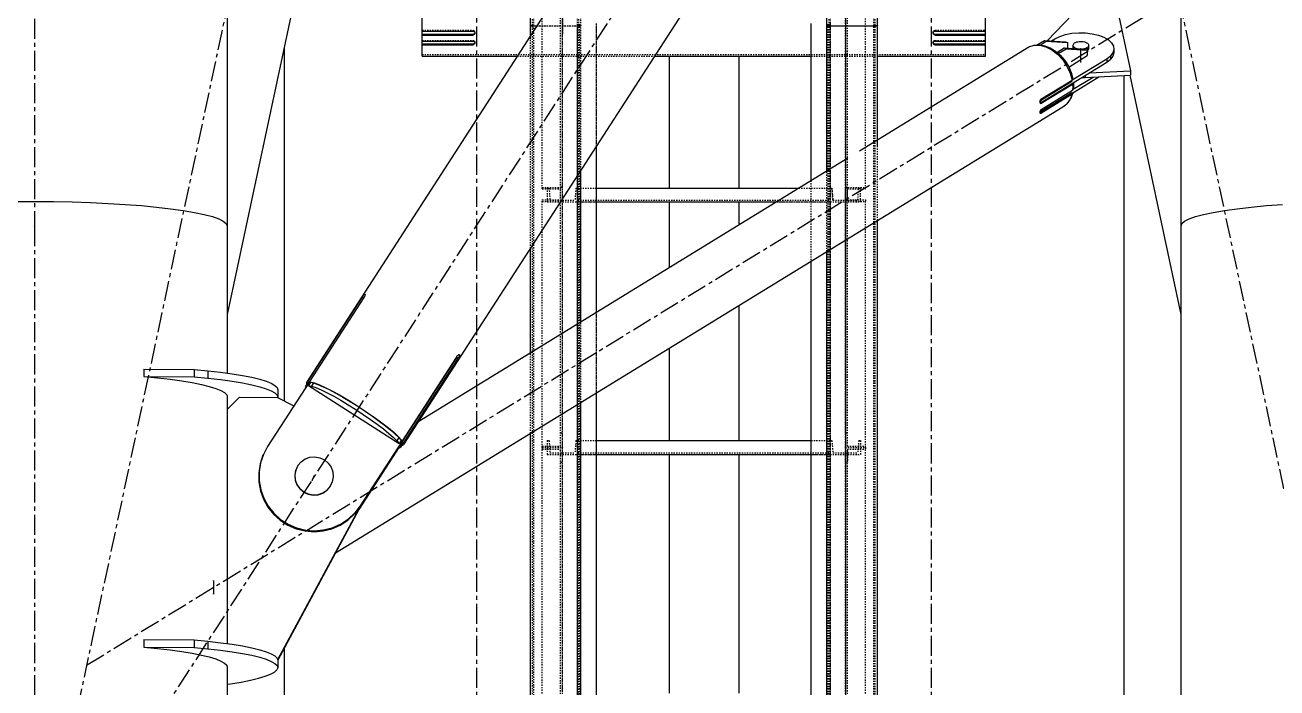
# Model space of a CAD drawing. Header units: millimetres. Extents: x 5143 to 30813, y 232 to 21408.
# Drawn here: x 22896.2 to 23391.9, y 15827.8 to 16090.3 of the extents above; entities that cross this region are included whole.
import ezdxf

# ---------------------------------------------------------------- set-up
doc = ezdxf.new("R2010")
doc.units = ezdxf.units.MM
doc.header["$LTSCALE"] = 0.25
for name, pattern in [('CENTER', [50.8, 31.75, -6.35, 6.35, -6.35]), ('XKITLINE00', [0]), ('XKITLINE02', [4, 2, -2]), ('XKITLINE03', [6, 3, -1, 1, -1])]:
    doc.linetypes.add(name, pattern=pattern)

msp = doc.modelspace()

# ---------------------------------------------------------------- linework, layer by layer
at = {"color": 8, "linetype": 'CENTER'}
for p, q in [((22900, 17654.86), (22900, 16010.75)), ((23075, 16877.2), (23075, 15209.12)), ((23255, 16877.2), (23255, 15209.12)), ((23075, 16560.27), (22900, 15740.27)), ((23430, 16560.27), (22900, 15740.27)), ((23255, 16560.27), (23430, 15740.27)), ((22920.61, 15836.85), (23352.8, 16101.99)), ((23314.19, 16075.68), (23314.19, 16080.93)), ((22900, 16010.75), (22900, 14354.32)), ((23010.6, 15911.71), (23009.93, 15910.06)), ((22970.84, 15870.29), (22970.84, 15865.05))]:
    msp.add_line(p, q, dxfattribs=at)
at = {"color": 3, "linetype": 'XKITLINE02'}
for p, q in [((23097.15, 16090.12), (23097.15, 17150.24)), ((23097.68, 16090.06), (23097.68, 17150.18)), ((23114.92, 16090.06), (23114.92, 17150.18)), ((23115.45, 16090.12), (23115.45, 17150.24)), ((23214.53, 16090.12), (23214.53, 17150.24)), ((23215.06, 16090.06), (23215.06, 17150.18)), ((23232.3, 16090.06), (23232.3, 17150.18)), ((23232.83, 16090.12), (23232.83, 17150.24)), ((23101, 16025.47), (23101, 16143.63)), ((23108.2, 16020.76), (23108.2, 16143.1)), ((23109, 16020.76), (23109, 16143.63)), ((23221.78, 16020.76), (23221.78, 16143.1)), ((23228.98, 16025.47), (23228.98, 16143.63)), ((23220.98, 16020.76), (23220.98, 16141.54)), ((23116.3, 16090.05), (23116.3, 16117.02)), ((23053.45, 16087.94), (23053.45, 16089.52)), ((23053.45, 16088.25), (23073.45, 16088.25)), ((23073.45, 16088.25), (23073.71, 16088.2)), ((23073.45, 16088.25), (23073.45, 16087.94)), ((23073.71, 16088.2), (23073.95, 16088.08)), ((23073.95, 16088.08), (23073.98, 16088.04)), ((23073.98, 16088.04), (23074.14, 16087.9)), ((23074.26, 16087.68), (23074.14, 16087.9)), ((23096.3, 16090.12), (23097.15, 16090.12)), ((23096.3, 16090.12), (23096.3, 16090.05)), ((23096.3, 16090.12), (23097.15, 16090.12)), ((23096.3, 16090.12), (23096.3, 16090.05)), ((23097.15, 16090.12), (23097.68, 16090.06)), ((23097.15, 16090.12), (23097.68, 16090.06)), ((23097.15, 15700.4), (23097.15, 16090.12)), ((23097.68, 16090.06), (23114.92, 16090.06)), ((23097.68, 16090.06), (23114.92, 16090.06)), ((23097.68, 15699.87), (23097.68, 16090.06)), ((23098.87, 16090.05), (23116.3, 16090.05)), ((23098.87, 16090.05), (23116.3, 16090.05)), ((23114.92, 16090.06), (23115.45, 16090.12)), ((23114.92, 16090.06), (23115.45, 16090.12)), ((23114.92, 15682.64), (23114.92, 16090.06)), ((23115, 15406.22), (23115, 16090.89)), ((23115.45, 16090.12), (23116.3, 16090.12)), ((23115.45, 16090.12), (23116.3, 16090.12)), ((23115.45, 15682.1), (23115.45, 16090.12)), ((23115.85, 15406.22), (23115.85, 16090.89)), ((23116.3, 16090.12), (23116.3, 16090.05)), ((23116.3, 15940.91), (23116.3, 16090.12)), ((23122.5, 15406.22), (23122.5, 16090.89)), ((23213.68, 16090.12), (23214.53, 16090.12)), ((23213.68, 16090.12), (23213.68, 16090.05)), ((23213.68, 16090.12), (23214.53, 16090.12)), ((23213.68, 16090.05), (23213.68, 16090.12)), ((23214.13, 15406.22), (23214.13, 16090.89)), ((23214.53, 16090.12), (23215.06, 16090.06)), ((23214.53, 16090.12), (23215.06, 16090.06)), ((23214.53, 15406.22), (23214.53, 16090.12)), ((23214.98, 15406.22), (23214.98, 16090.89)), ((23215.06, 16090.06), (23232.3, 16090.06)), ((23215.06, 16090.06), (23232.3, 16090.06)), ((23215.06, 15406.22), (23215.06, 16090.06)), ((23232.3, 16090.06), (23232.83, 16090.12)), ((23232.3, 16090.06), (23232.83, 16090.12)), ((23232.3, 15406.22), (23232.3, 16090.06)), ((23232.83, 16090.12), (23233.68, 16090.12)), ((23232.83, 16090.12), (23233.68, 16090.12)), ((23232.83, 15406.22), (23232.83, 16090.12)), ((23233.68, 16090.12), (23233.68, 16090.05)), ((23233.68, 16090.05), (23233.68, 16090.12)), ((23255.72, 16087.68), (23255.84, 16087.9)), ((23255.84, 16087.9), (23255.99, 16088.04)), ((23256.03, 16088.08), (23255.99, 16088.04)), ((23256.03, 16088.08), (23256.26, 16088.2)), ((23256.26, 16088.2), (23256.53, 16088.25)), ((23256.53, 16088.25), (23276.53, 16088.25)), ((23256.53, 16088.25), (23256.53, 16087.94)), ((23276.53, 16087.94), (23276.53, 16089.52)), ((23053.45, 16086.65), (23053.45, 16086.71)), ((23053.45, 16084.2), (23073.45, 16084.2)), ((23053.45, 16082.83), (23053.45, 16083.91)), ((23073.45, 16084.2), (23073.71, 16084.16)), ((23073.45, 16084.2), (23073.45, 16083.91)), ((23073.71, 16084.16), (23073.95, 16084.06)), ((23073.71, 16084.16), (23073.71, 16083.87)), ((23073.95, 16084.06), (23074.14, 16083.91)), ((23074.14, 16083.91), (23074.26, 16083.72)), ((23074.26, 16087.68), (23074.3, 16087.44)), ((23074.26, 16083.72), (23074.3, 16083.5)), ((23074.3, 16087.44), (23074.27, 16087.29)), ((23074.3, 16083.5), (23074.27, 16083.36)), ((23074.3, 16087.44), (23074.3, 16087.14)), ((23074.3, 16083.5), (23074.3, 16083.21)), ((23096.3, 16001.91), (23096.3, 16086.07)), ((23255.72, 16087.68), (23255.68, 16087.44)), ((23255.68, 16087.44), (23255.7, 16087.29)), ((23255.68, 16087.44), (23255.68, 16087.14)), ((23255.72, 16083.72), (23255.68, 16083.5)), ((23255.68, 16083.5), (23255.7, 16083.36)), ((23255.68, 16083.5), (23255.68, 16083.21)), ((23255.84, 16083.91), (23255.72, 16083.72)), ((23255.84, 16083.91), (23256.03, 16084.07)), ((23256.03, 16084.07), (23256.26, 16084.16)), ((23256.26, 16084.16), (23256.53, 16084.2)), ((23256.26, 16084.16), (23256.26, 16083.87)), ((23256.53, 16084.2), (23276.53, 16084.2)), ((23256.53, 16084.2), (23256.53, 16083.91)), ((23276.53, 16086.65), (23276.53, 16086.71)), ((23276.53, 16083.91), (23276.53, 16084.15)), ((23053.45, 16078.65), (23276.53, 16078.65)), ((23091.12, 16078.05), (23145.51, 16078.05)), ((23207.48, 16078.05), (23233.68, 16078.05)), ((23256.01, 16082.66), (23256.03, 16082.65)), ((23276.53, 16079.06), (23276.53, 16079.15)), ((23233.68, 16012.92), (23233.68, 16041.92)), ((23207.48, 15406.22), (23207.48, 16028.83)), ((23213.68, 16000.65), (23213.68, 16032.63)), ((23101, 16026), (23109, 16026)), ((23101, 16025.47), (23108.2, 16025.47)), ((23103, 16025.78), (23103.68, 16025.78)), ((23103, 16025.78), (23103, 16020.28)), ((23103, 16025.78), (23103, 16020.28)), ((23103.68, 16025.78), (23104.06, 16020.98)), ((23103.68, 16025.78), (23104.06, 16020.98)), ((23108.2, 15923.61), (23108.2, 16026.28)), ((23108.2, 16026.28), (23109, 16026.28)), ((23109, 15923.03), (23109, 16026.28)), ((23114.32, 16025.78), (23113.94, 16020.98)), ((23114.32, 16025.78), (23113.94, 16020.98)), ((23114.32, 16025.78), (23115, 16025.78)), ((23115, 16025.78), (23115, 16020.28)), ((23115, 16025.78), (23115, 16020.28)), ((23115, 16020.28), (23115, 16025.78)), ((23115, 16025.78), (23122.5, 16025.78)), ((23202.51, 16025.78), (23214.98, 16025.78)), ((23214.98, 16020.28), (23214.98, 16025.78)), ((23214.98, 16025.78), (23215.66, 16025.78)), ((23214.98, 16020.28), (23214.98, 16025.78)), ((23214.98, 16020.28), (23214.98, 16025.78)), ((23215.66, 16025.78), (23216.04, 16020.98)), ((23216.04, 16020.98), (23215.66, 16025.78)), ((23220.98, 16020.48), (23220.98, 16026.28)), ((23220.98, 16026.28), (23221.78, 16026.28)), ((23220.98, 15928.83), (23220.98, 16026.28)), ((23220.98, 16026), (23228.98, 16026)), ((23221.78, 16021.06), (23221.78, 16026.28)), ((23221.78, 15923.61), (23221.78, 16026.28)), ((23221.78, 16025.47), (23228.98, 16025.47)), ((23225.92, 16020.98), (23226.3, 16025.78)), ((23225.92, 16020.98), (23226.3, 16025.78)), ((23226.3, 16025.78), (23226.98, 16025.78)), ((23226.98, 16020.28), (23226.98, 16025.78)), ((23226.98, 16020.28), (23226.98, 16025.78)), ((23101, 15923.03), (23101, 16021.06)), ((23101, 16021.06), (23108.2, 16021.06)), ((23101, 16020.47), (23109, 16020.47)), ((23103, 16020.28), (23115, 16020.28)), ((23104.06, 16020.98), (23113.94, 16020.98)), ((23108.2, 16020.76), (23109, 16020.76)), ((23115, 16020.98), (23214.98, 16020.98)), ((23115, 16020.28), (23122.5, 16020.28)), ((23193.54, 16020.28), (23214.98, 16020.28)), ((23214.98, 16020.28), (23226.98, 16020.28)), ((23216.04, 16020.98), (23225.92, 16020.98)), ((23220.98, 16020.76), (23221.78, 16020.76)), ((23220.98, 16020.48), (23228.98, 16020.48)), ((23220.98, 15923.03), (23220.98, 16020.48)), ((23221.78, 16021.06), (23228.98, 16021.06)), ((23228.98, 16021.06), (23228.98, 16020.48)), ((23228.98, 15923.03), (23228.98, 16021.06)), ((23122.5, 15406.22), (23122.5, 15976.69)), ((23116.3, 15940.91), (23116.3, 15972.89)), ((23096.3, 15928.64), (23096.3, 15960.62)), ((23103, 15925.78), (23103.68, 15925.78)), ((23103, 15925.78), (23103, 15920.28)), ((23103, 15925.78), (23103, 15920.28)), ((23103.68, 15925.78), (23104.06, 15920.98)), ((23103.68, 15925.78), (23104.06, 15920.98)), ((23108.2, 15928.83), (23109, 15928.83)), ((23114.32, 15925.78), (23113.94, 15920.98)), ((23114.32, 15925.78), (23113.94, 15920.98)), ((23114.32, 15925.78), (23115, 15925.78)), ((23115, 15925.78), (23115, 15920.28)), ((23115, 15925.78), (23115, 15920.28)), ((23115, 15920.28), (23115, 15925.78)), ((23115, 15925.78), (23122.5, 15925.78)), ((23207.48, 15925.78), (23214.98, 15925.78)), ((23214.98, 15925.78), (23214.98, 15920.28)), ((23214.98, 15925.78), (23215.66, 15925.78)), ((23214.98, 15925.78), (23214.98, 15920.28)), ((23214.98, 15920.28), (23214.98, 15925.78)), ((23215.66, 15925.78), (23216.04, 15920.98)), ((23215.66, 15925.78), (23216.04, 15920.98)), ((23220.98, 15928.83), (23220.98, 15923.03)), ((23220.98, 15928.83), (23221.78, 15928.83)), ((23226.3, 15925.78), (23225.92, 15920.98)), ((23226.3, 15925.78), (23225.92, 15920.98)), ((23226.3, 15925.78), (23226.98, 15925.78)), ((23226.98, 15925.78), (23226.98, 15920.28)), ((23226.98, 15925.78), (23226.98, 15920.28)), ((23101, 15923.61), (23108.2, 15923.61)), ((23101, 15825.71), (23101, 15923.03)), ((23101, 15923.03), (23109, 15923.03)), ((23101, 15923.03), (23109, 15923.03)), ((23101, 15922.44), (23108.2, 15922.44)), ((23103, 15920.28), (23115, 15920.28)), ((23104.06, 15920.98), (23113.94, 15920.98)), ((23108.2, 15820.46), (23108.2, 15922.44)), ((23109, 15820.46), (23109, 15923.03)), ((23115, 15920.98), (23214.98, 15920.98)), ((23115, 15920.28), (23122.5, 15920.28)), ((23207.48, 15920.28), (23214.98, 15920.28)), ((23214.98, 15920.28), (23226.98, 15920.28)), ((23216.04, 15920.98), (23225.92, 15920.98)), ((23220.98, 15917.2), (23220.98, 15923.03)), ((23220.98, 15923.03), (23228.98, 15923.03)), ((23220.98, 15923.03), (23228.98, 15923.03)), ((23220.98, 15820.46), (23220.98, 15920.98)), ((23221.78, 15923.61), (23228.98, 15923.61)), ((23221.78, 15922.44), (23221.78, 15917.2)), ((23221.78, 15922.44), (23228.98, 15922.44)), ((23221.78, 15820.46), (23221.78, 15922.44)), ((23228.98, 15923.03), (23228.98, 15922.44)), ((23228.98, 15825.71), (23228.98, 15923.03)), ((23108.2, 15917.2), (23109, 15917.2)), ((23220.98, 15917.2), (23221.78, 15917.2))]:
    msp.add_line(p, q, dxfattribs=at)
at = {"color": 1, "linetype": 'XKITLINE03'}
for p, q in [((23109, 17151.1), (23109, 16086.72)), ((23220.98, 17151.1), (23220.98, 16086.72)), ((23109, 16026), (23109, 16143.63)), ((23220.98, 16143.63), (23220.98, 16026)), ((23220.98, 16103.17), (23220.98, 15406.22)), ((23122.5, 15406.22), (23122.5, 16090.89)), ((23214.98, 16090.89), (23214.98, 15406.22)), ((23109, 15923.03), (23109, 16020.47)), ((23115, 16020.28), (23115, 16020.28)), ((23115, 16020.28), (23214.98, 16020.28)), ((23214.98, 16020.28), (23214.98, 16020.28)), ((23220.98, 16020.48), (23220.98, 15923.03)), ((23109, 15826.29), (23109, 15923.03)), ((23115, 15920.28), (23115, 15920.28)), ((23115, 15920.28), (23214.98, 15920.28)), ((23214.98, 15920.28), (23214.98, 15920.28)), ((23220.98, 15923.03), (23220.98, 15826.29))]:
    msp.add_line(p, q, dxfattribs=at)
at = {"color": 7, "linetype": 'XKITLINE00'}
for p, q in [((23096.3, 16090.05), (23096.3, 16537.43)), ((23233.68, 16090.05), (23233.68, 16214.46)), ((23213.68, 16090.05), (23213.68, 16183.52)), ((23276.53, 16086.65), (23276.53, 16105.31)), ((23053.45, 16087.94), (23053.45, 16096.88)), ((23053.45, 16087.94), (23073.45, 16087.94)), ((23053.45, 16086.65), (23053.45, 16087.94)), ((23073.45, 16087.94), (23073.71, 16087.88)), ((23073.71, 16087.88), (23073.95, 16087.78)), ((23073.95, 16087.78), (23074.14, 16087.61)), ((23096.3, 16090.05), (23098.87, 16090.05)), ((23096.3, 16090.05), (23098.87, 16090.05)), ((23096.3, 16086.07), (23096.3, 16090.05)), ((23207.48, 16028.83), (23207.48, 16090.89)), ((23213.68, 16090.05), (23233.68, 16090.05)), ((23213.68, 16090.05), (23233.68, 16090.05)), ((23213.68, 16032.63), (23213.68, 16090.05)), ((23233.68, 16041.92), (23233.68, 16090.05)), ((23255.84, 16087.61), (23256.03, 16087.78)), ((23256.03, 16087.78), (23256.26, 16087.88)), ((23256.26, 16087.88), (23256.53, 16087.94)), ((23256.53, 16087.94), (23276.53, 16087.94)), ((23053.45, 16086.65), (23073.45, 16086.65)), ((23053.45, 16082.83), (23053.45, 16086.65)), ((23053.45, 16086.35), (23073.45, 16086.35)), ((23053.45, 16083.91), (23073.45, 16083.91)), ((23053.45, 16082.83), (23073.45, 16082.83)), ((23053.45, 16078.05), (23053.45, 16082.83)), ((23073.45, 16086.65), (23073.71, 16086.68)), ((23073.45, 16086.65), (23073.45, 16086.35)), ((23073.45, 16086.35), (23073.71, 16086.39)), ((23073.45, 16083.91), (23073.71, 16083.87)), ((23073.45, 16082.83), (23073.71, 16082.86)), ((23073.45, 16082.83), (23073.45, 16082.52)), ((23073.71, 16086.68), (23073.95, 16086.8)), ((23073.71, 16086.68), (23073.71, 16086.39)), ((23073.71, 16086.39), (23073.95, 16086.51)), ((23073.71, 16083.87), (23073.95, 16083.77)), ((23073.71, 16082.86), (23073.95, 16082.94)), ((23073.95, 16086.8), (23074.14, 16086.97)), ((23073.95, 16086.51), (23074.14, 16086.68)), ((23073.95, 16083.77), (23074.14, 16083.62)), ((23073.95, 16082.94), (23073.98, 16082.97)), ((23073.98, 16082.97), (23074.14, 16083.09)), ((23074.14, 16087.61), (23074.26, 16087.39)), ((23074.26, 16087.19), (23074.14, 16086.97)), ((23074.26, 16086.9), (23074.14, 16086.68)), ((23074.14, 16083.62), (23074.26, 16083.43)), ((23074.26, 16083.29), (23074.14, 16083.09)), ((23074.26, 16082.99), (23074.14, 16082.8)), ((23074.26, 16087.39), (23074.3, 16087.14)), ((23074.27, 16087.29), (23074.26, 16087.19)), ((23074.3, 16087.14), (23074.26, 16086.9)), ((23074.26, 16083.43), (23074.3, 16083.21)), ((23074.27, 16083.36), (23074.26, 16083.29)), ((23074.3, 16083.21), (23074.26, 16082.99)), ((23255.72, 16087.39), (23255.68, 16087.14)), ((23255.68, 16087.14), (23255.72, 16086.9)), ((23255.72, 16083.43), (23255.68, 16083.21)), ((23255.68, 16083.21), (23255.72, 16082.99)), ((23255.7, 16087.29), (23255.72, 16087.19)), ((23255.7, 16083.36), (23255.72, 16083.29)), ((23255.84, 16087.61), (23255.72, 16087.39)), ((23255.72, 16087.19), (23255.84, 16086.97)), ((23255.72, 16086.9), (23255.84, 16086.68)), ((23255.84, 16083.62), (23255.72, 16083.43)), ((23255.72, 16083.29), (23255.84, 16083.09)), ((23255.72, 16082.99), (23255.84, 16082.8)), ((23255.84, 16086.97), (23256.03, 16086.8)), ((23255.84, 16086.68), (23256.03, 16086.51)), ((23255.84, 16083.62), (23256.03, 16083.77)), ((23255.84, 16083.09), (23255.99, 16082.97)), ((23255.99, 16082.97), (23256.03, 16082.94)), ((23256.03, 16086.8), (23256.26, 16086.68)), ((23256.03, 16086.51), (23256.26, 16086.39)), ((23256.03, 16083.77), (23256.26, 16083.87)), ((23256.03, 16082.94), (23256.26, 16082.86)), ((23256.26, 16086.68), (23256.53, 16086.65)), ((23256.26, 16086.68), (23256.26, 16086.39)), ((23256.26, 16086.39), (23256.53, 16086.35)), ((23256.26, 16083.87), (23256.53, 16083.91)), ((23256.26, 16082.86), (23256.53, 16082.83)), ((23256.53, 16086.65), (23276.53, 16086.65)), ((23256.53, 16086.65), (23256.53, 16086.35)), ((23256.53, 16086.35), (23276.53, 16086.35)), ((23256.53, 16083.91), (23276.53, 16083.91)), ((23256.53, 16082.83), (23276.53, 16082.83)), ((23256.53, 16082.83), (23256.53, 16082.52)), ((23276.53, 16083.91), (23276.53, 16086.65)), ((23276.53, 16082.83), (23276.53, 16083.91)), ((23276.53, 16079.06), (23276.53, 16082.83)), ((23053.45, 16082.52), (23073.45, 16082.52)), ((23053.45, 16078.05), (23091.12, 16078.05)), ((23073.45, 16082.52), (23073.71, 16082.56)), ((23073.71, 16082.56), (23073.95, 16082.65)), ((23073.95, 16082.65), (23074.14, 16082.8)), ((23145.51, 16078.05), (23207.48, 16078.05)), ((23233.68, 16078.05), (23276.53, 16078.05)), ((23255.84, 16082.8), (23256.01, 16082.66)), ((23256.03, 16082.65), (23256.26, 16082.56)), ((23256.26, 16082.56), (23256.53, 16082.52)), ((23256.53, 16082.52), (23276.53, 16082.52)), ((23276.53, 16078.05), (23276.53, 16079.06)), ((23122.5, 15976.69), (23122.5, 16042.45)), ((23116.3, 15972.89), (23116.3, 16032.86)), ((23122.5, 16025.78), (23202.51, 16025.78)), ((23122.5, 16020.28), (23193.54, 16020.28)), ((23233.68, 15763.1), (23233.68, 16012.92)), ((23096.3, 15960.62), (23096.3, 16001.91)), ((23213.68, 15763.1), (23213.68, 16000.65)), ((23207.48, 15763.1), (23207.48, 15996.85)), ((23122.5, 15763.1), (23122.5, 15944.72)), ((23116.3, 15763.1), (23116.3, 15940.91)), ((23096.3, 15763.1), (23096.3, 15928.64)), ((23122.5, 15925.78), (23207.48, 15925.78)), ((23122.5, 15920.28), (23207.48, 15920.28))]:
    msp.add_line(p, q, dxfattribs=at)
at = {"color": 8, "linetype": 'XKITLINE00'}
for p, q in [((22976.2, 16524.48), (22976.2, 16010.75)), ((23283.76, 16376.1), (23007.61, 15948.85)), ((23353.8, 16356.06), (23353.8, 16010.75)), ((23322.21, 16351.44), (23046.06, 15924.18)), ((23010.86, 16138.22), (22976.2, 15975.77)), ((23321.69, 16105.76), (23301, 16084.17)), ((23326.66, 16106.01), (23333.88, 16072.21)), ((23296.68, 16082.36), (23299.77, 16084.25)), ((23298.05, 16082.41), (23300.55, 16083.95)), ((23299.77, 16084.25), (23308.14, 16083.7)), ((23299.77, 16084.25), (23300.55, 16083.95)), ((23300.55, 16083.95), (23308.93, 16083.4)), ((23302.6, 16084.06), (23303.92, 16084.87)), ((23303.92, 16084.87), (23305.84, 16085.82)), ((23305.84, 16085.82), (23308.12, 16086.56)), ((23308.12, 16086.56), (23310.66, 16087.05)), ((23308.14, 16083.7), (23308.93, 16083.4)), ((23308.93, 16083.4), (23308.93, 16081.22)), ((23310.66, 16087.05), (23313.36, 16087.27)), ((23311.47, 16083.04), (23311.25, 16082.8)), ((23311.47, 16083.04), (23311.76, 16083.26)), ((23311.76, 16083.26), (23312.13, 16083.45)), ((23312.13, 16083.45), (23312.57, 16083.61)), ((23312.57, 16083.61), (23313.05, 16083.72)), ((23313.05, 16083.72), (23313.57, 16083.8)), ((23313.36, 16087.27), (23316.1, 16087.22)), ((23313.57, 16083.8), (23314.1, 16083.83)), ((23314.1, 16083.83), (23314.64, 16083.81)), ((23314.64, 16083.81), (23315.17, 16083.75)), ((23315.17, 16083.75), (23315.67, 16083.65)), ((23315.67, 16083.65), (23316.12, 16083.51)), ((23316.1, 16087.22), (23318.75, 16086.89)), ((23316.12, 16083.51), (23316.51, 16083.32)), ((23316.51, 16083.32), (23316.83, 16083.11)), ((23316.83, 16083.11), (23317.07, 16082.88)), ((23317.07, 16082.88), (23317.23, 16082.63)), ((23318.75, 16086.89), (23321.2, 16086.3)), ((23321.2, 16086.3), (23323.35, 16085.47)), ((23323.35, 16085.47), (23325.1, 16084.45)), ((23325.1, 16084.45), (23326.37, 16083.27)), ((23326.37, 16083.27), (23327.11, 16081.99)), ((22998.8, 16081.67), (22998.8, 15941.53)), ((23151.2, 16078.05), (23151.2, 16025.78)), ((23178.8, 16078.05), (23178.8, 16025.78)), ((23226.63, 16040.57), (23293.68, 16081.71)), ((23293.68, 16081.71), (23295.71, 16082.35)), ((23295.71, 16082.35), (23297.97, 16082.36)), ((23296.98, 16082.36), (23297.83, 16082.44)), ((23297.83, 16082.44), (23299.91, 16082.13)), ((23297.97, 16082.36), (23300.36, 16081.75)), ((23299.91, 16082.13), (23302.04, 16081.31)), ((23300.36, 16081.75), (23302.74, 16080.53)), ((23302.04, 16081.31), (23304.13, 16080.02)), ((23302.74, 16080.53), (23305, 16078.78)), ((23304.13, 16080.02), (23305.28, 16079.02)), ((23304.75, 16079.48), (23307.61, 16081.23)), ((23305, 16078.78), (23307.03, 16076.58)), ((23305.25, 16079.04), (23305.29, 16079.03)), ((23305.29, 16079.03), (23308.39, 16080.93)), ((23305.29, 16079.03), (23305.29, 16079.01)), ((23305.29, 16079.01), (23306.08, 16078.33)), ((23306.08, 16078.33), (23307.82, 16076.29)), ((23307.61, 16081.23), (23315.98, 16080.69)), ((23307.61, 16081.23), (23308.39, 16080.93)), ((23308.39, 16080.93), (23316.77, 16080.39)), ((23308.83, 16081.15), (23308.93, 16081.22)), ((23309.4, 16073.69), (23316.77, 16078.2)), ((23311.13, 16082.54), (23311.09, 16082.28)), ((23311.09, 16082.28), (23311.16, 16082.02)), ((23311.09, 16082.28), (23311.09, 16081.58)), ((23311.09, 16081.58), (23311.09, 16081.01)), ((23311.09, 16081.58), (23311.16, 16081.32)), ((23311.09, 16081.58), (23311.16, 16081.32)), ((23311.25, 16082.8), (23311.13, 16082.54)), ((23311.16, 16082.02), (23311.31, 16081.77)), ((23311.16, 16081.32), (23311.31, 16081.07)), ((23311.16, 16081.32), (23311.31, 16081.07)), ((23311.31, 16081.77), (23311.55, 16081.54)), ((23311.31, 16081.07), (23311.4, 16080.99)), ((23311.31, 16081.07), (23311.4, 16080.99)), ((23311.55, 16081.54), (23311.88, 16081.32)), ((23311.88, 16081.32), (23312.27, 16081.14)), ((23312.27, 16081.14), (23312.72, 16081)), ((23312.27, 16081.14), (23312.27, 16080.93)), ((23312.72, 16081), (23313.22, 16080.9)), ((23313.22, 16080.9), (23313.74, 16080.84)), ((23313.74, 16080.84), (23314.28, 16080.82)), ((23314.28, 16080.82), (23314.82, 16080.85)), ((23314.82, 16080.85), (23315.34, 16080.93)), ((23315.34, 16080.93), (23315.82, 16081.04)), ((23315.82, 16081.04), (23316.25, 16081.2)), ((23315.98, 16080.69), (23316.77, 16080.39)), ((23316.25, 16081.2), (23316.62, 16081.39)), ((23316.35, 16080.55), (23316.62, 16080.69)), ((23316.35, 16080.55), (23316.62, 16080.69)), ((23316.62, 16081.39), (23316.92, 16081.61)), ((23316.62, 16081.39), (23316.62, 16080.69)), ((23316.62, 16080.69), (23316.92, 16080.91)), ((23316.62, 16080.69), (23316.92, 16080.91)), ((23316.62, 16080.69), (23316.62, 16080.44)), ((23316.77, 16080.39), (23316.77, 16078.2)), ((23316.77, 16080.1), (23316.92, 16080.21)), ((23317.14, 16081.85), (23316.92, 16081.61)), ((23317.14, 16081.15), (23316.92, 16080.91)), ((23317.14, 16081.15), (23316.92, 16080.91)), ((23317.14, 16080.45), (23316.92, 16080.21)), ((23317.26, 16082.11), (23317.14, 16081.85)), ((23317.26, 16081.41), (23317.14, 16081.15)), ((23317.26, 16081.41), (23317.14, 16081.15)), ((23317.26, 16080.71), (23317.14, 16080.45)), ((23317.23, 16082.63), (23317.29, 16082.37)), ((23317.29, 16082.37), (23317.26, 16082.11)), ((23317.29, 16081.67), (23317.26, 16081.41)), ((23317.29, 16081.67), (23317.26, 16081.41)), ((23317.29, 16080.97), (23317.26, 16080.71)), ((23317.29, 16082.37), (23317.29, 16081.67)), ((23317.29, 16081.67), (23317.29, 16080.97)), ((23324.47, 16076.98), (23325.93, 16078.1)), ((23326.88, 16079.35), (23325.93, 16078.1)), ((23325.93, 16078.1), (23325.93, 16076.79)), ((23326.88, 16078.04), (23325.93, 16076.79)), ((23327.28, 16080.66), (23326.88, 16079.35)), ((23327.28, 16079.35), (23326.88, 16078.04)), ((23327.11, 16081.99), (23327.28, 16080.66)), ((23327.28, 16080.66), (23327.28, 16079.35)), ((23298.22, 16059.57), (23324.47, 16075.67)), ((23307.03, 16076.58), (23308.72, 16074.04)), ((23307.82, 16076.29), (23309.27, 16073.99)), ((23308.72, 16074.04), (23310, 16071.29)), ((23309.27, 16073.99), (23310.37, 16071.54)), ((23310.76, 16068.57), (23324.47, 16076.98)), ((23324.47, 16076.98), (23324.47, 16075.67)), ((23324.47, 16075.67), (23325.93, 16076.79)), ((23298.22, 16060.48), (23310.63, 16068.1)), ((23298.36, 16060.91), (23310.77, 16068.52)), ((23309.99, 16071.3), (23310.37, 16071.54)), ((23310, 16071.29), (23310.77, 16068.52)), ((23310.37, 16071.54), (23311.08, 16069.02)), ((23310.51, 16068.36), (23310.63, 16068.1)), ((23310.63, 16063.25), (23321.37, 16069.83)), ((23310.63, 16068.43), (23310.63, 16068.1)), ((23310.7, 16068.79), (23311.08, 16069.02)), ((23310.96, 16064.76), (23319.04, 16069.72)), ((23314.5, 16069.55), (23315.87, 16069.56)), ((23315.87, 16069.56), (23333.88, 16070.46)), ((23315.87, 16070.4), (23315.87, 16069.56)), ((23317.49, 16071.39), (23333.88, 16072.21)), ((23331.2, 16070.33), (23331.2, 15773.9)), ((23333.59, 16070.45), (23353.8, 15975.77)), ((23333.88, 16072.21), (23333.88, 16070.46)), ((23298.01, 16055.71), (23310.42, 16063.32)), ((23298.22, 16056.03), (23310.63, 16063.64)), ((23298.36, 16055.49), (23310.77, 16063.1)), ((23298.52, 16059.36), (23310.94, 16066.97)), ((23298.52, 16056.91), (23310.94, 16064.53)), ((23310.77, 16063.1), (23310, 16060.93)), ((23310.34, 16063.27), (23310.77, 16063.1)), ((23310.34, 16063.27), (23310.46, 16063.22)), ((23311.04, 16063.5), (23310.37, 16061.64)), ((23310.63, 16063.64), (23310.42, 16063.32)), ((23310.42, 16063.32), (23310.63, 16063.25)), ((23310.46, 16063.22), (23310.54, 16063.28)), ((23310.54, 16067.13), (23310.94, 16066.97)), ((23310.54, 16067.13), (23310.69, 16067.07)), ((23310.63, 16063.64), (23310.63, 16063.25)), ((23310.69, 16067.07), (23311.31, 16067.45)), ((23310.94, 16066.97), (23311.06, 16065.7)), ((23311.06, 16065.7), (23310.94, 16064.53)), ((23311.23, 16063.61), (23310.95, 16063.26)), ((23310.96, 16064.79), (23311.31, 16065)), ((23310.97, 16066.59), (23311.35, 16066.82)), ((23311.03, 16065.4), (23311.35, 16065.6)), ((23311.16, 16067.51), (23311.31, 16067.45)), ((23311.31, 16067.45), (23311.35, 16066.82)), ((23311.35, 16065.6), (23311.31, 16065)), ((23311.35, 16066.82), (23311.37, 16066.2)), ((23311.37, 16066.2), (23311.35, 16065.6)), ((23297.98, 16060.32), (23297.92, 16060.06)), ((23297.92, 16060.06), (23297.92, 16059.81)), ((23297.92, 16059.81), (23297.97, 16059.59)), ((23297.95, 16059.67), (23298.22, 16059.57)), ((23297.97, 16059.59), (23298.07, 16059.42)), ((23298.08, 16060.57), (23297.98, 16060.32)), ((23298.01, 16059.52), (23298.05, 16059.54)), ((23298.05, 16059.54), (23298.14, 16059.59)), ((23298.05, 16059.54), (23298.52, 16059.36)), ((23298.07, 16059.42), (23298.2, 16059.32)), ((23298.22, 16060.75), (23298.08, 16060.57)), ((23298.09, 16059.4), (23298.36, 16059.3)), ((23298.14, 16060.65), (23298.22, 16060.48)), ((23298.2, 16059.32), (23298.36, 16059.3)), ((23298.36, 16060.91), (23298.22, 16060.75)), ((23298.22, 16060.48), (23298.22, 16059.57)), ((23298.36, 16059.3), (23298.52, 16059.36)), ((23307.03, 16057.92), (23308.72, 16059.16)), ((23310, 16060.93), (23308.72, 16059.16)), ((23310.37, 16061.64), (23310.12, 16061.28)), ((23310.22, 16061.54), (23310.37, 16061.64)), ((23019.16, 15881.32), (23307.03, 16057.92)), ((23297.97, 16056.11), (23297.92, 16055.87)), ((23297.92, 16055.87), (23297.92, 16055.67)), ((23297.92, 16055.74), (23298.01, 16055.71)), ((23297.92, 16055.71), (23297.96, 16055.73)), ((23297.92, 16055.67), (23297.98, 16055.52)), ((23297.93, 16055.65), (23298.36, 16055.49)), ((23298.07, 16056.36), (23297.97, 16056.11)), ((23297.98, 16055.52), (23298.07, 16055.44)), ((23298.22, 16056.03), (23298.01, 16055.71)), ((23298.2, 16056.59), (23298.07, 16056.36)), ((23298.08, 16055.43), (23298.22, 16055.44)), ((23298.36, 16056.78), (23298.2, 16056.59)), ((23298.22, 16056.61), (23298.22, 16056.03)), ((23298.22, 16055.44), (23298.36, 16055.49)), ((23298.36, 16056.78), (23298.52, 16056.91)), ((23052.08, 15933.49), (23221.96, 16037.71)), ((22892.53, 16020.41), (22900, 16020.45)), ((22892.53, 16020.4), (22900, 16020.44)), ((22900, 16020.45), (22907.46, 16020.41)), ((22900, 16020.44), (22907.46, 16020.4)), ((22907.46, 16020.41), (22914.86, 16020.27)), ((22907.46, 16020.4), (22914.86, 16020.26)), ((22914.86, 16020.27), (22922.12, 16020.04)), ((22914.86, 16020.26), (22922.12, 16020.02)), ((22922.12, 16020.04), (22929.16, 16019.71)), ((22922.12, 16020.02), (22929.16, 16019.7)), ((22929.16, 16019.71), (22935.92, 16019.31)), ((22929.16, 16019.7), (22935.92, 16019.3)), ((22935.92, 16019.31), (22942.33, 16018.82)), ((22935.92, 16019.3), (22942.33, 16018.81)), ((22942.33, 16018.82), (22948.34, 16018.25)), ((22942.33, 16018.81), (22948.34, 16018.24)), ((23151.2, 16020.28), (23151.2, 15994.3)), ((23178.8, 16020.28), (23178.8, 16011.23)), ((23381.65, 16018.25), (23387.66, 16018.82)), ((23381.65, 16018.24), (23387.66, 16018.81)), ((23387.66, 16018.82), (23394.07, 16019.31)), ((23387.66, 16018.81), (23394.07, 16019.3)), ((22948.34, 16018.25), (22953.88, 16017.61)), ((22948.34, 16018.24), (22953.88, 16017.6)), ((22953.88, 16017.61), (22958.9, 16016.9)), ((22953.88, 16017.6), (22958.9, 16016.9)), ((22958.9, 16016.9), (22963.35, 16016.14)), ((22958.9, 16016.9), (22963.35, 16016.13)), ((22963.35, 16016.14), (22967.2, 16015.32)), ((22963.35, 16016.13), (22967.2, 16015.32)), ((22967.2, 16015.32), (22970.39, 16014.46)), ((22967.2, 16015.32), (22970.39, 16014.46)), ((22970.39, 16014.46), (22972.91, 16013.56)), ((22970.39, 16014.46), (22972.91, 16013.56)), ((22972.91, 16013.56), (22974.73, 16012.64)), ((23355.26, 16012.64), (23357.08, 16013.56)), ((23357.08, 16013.56), (23359.6, 16014.46)), ((23357.08, 16013.56), (23359.6, 16014.46)), ((23359.6, 16014.46), (23362.79, 16015.32)), ((23359.6, 16014.46), (23362.79, 16015.32)), ((23362.79, 16015.32), (23366.64, 16016.14)), ((23362.79, 16015.32), (23366.64, 16016.13)), ((23366.64, 16016.14), (23371.09, 16016.9)), ((23366.64, 16016.13), (23371.09, 16016.9)), ((23371.09, 16016.9), (23376.11, 16017.61)), ((23371.09, 16016.9), (23376.11, 16017.6)), ((23376.11, 16017.61), (23381.65, 16018.25)), ((23376.11, 16017.6), (23381.65, 16018.24)), ((22974.73, 16012.64), (22975.83, 16011.7)), ((22974.73, 16012.64), (22975.83, 16011.7)), ((22975.83, 16011.7), (22976.2, 16010.75)), ((22975.83, 16011.7), (22976.2, 16010.75)), ((22976.2, 16010.75), (22976.2, 15952.54)), ((23354.16, 16011.7), (23353.8, 16010.75)), ((23354.16, 16011.7), (23353.8, 16010.75)), ((23353.8, 16010.75), (23353.8, 15783.53)), ((23354.16, 16011.7), (23355.26, 16012.64)), ((23354.16, 16011.7), (23355.26, 16012.64)), ((23030.36, 15983.55), (23030.55, 15983.69)), ((23030.55, 15983.69), (23030.7, 15983.76)), ((23030.7, 15983.76), (23030.81, 15983.75)), ((23030.81, 15983.75), (23030.86, 15983.67)), ((23029.55, 15982.41), (23008.03, 15949.12)), ((23030.35, 15982.41), (23008.83, 15949.12)), ((23029.76, 15982.73), (23029.55, 15982.41)), ((23029.55, 15982.41), (23030.11, 15982.04)), ((23029.97, 15983.04), (23029.76, 15982.73)), ((23029.76, 15982.73), (23030.32, 15982.37)), ((23030.17, 15983.32), (23029.97, 15983.04)), ((23030.27, 15983.46), (23030.17, 15983.32)), ((23030.27, 15983.46), (23030.36, 15983.55)), ((23030.54, 15982.73), (23030.35, 15982.41)), ((23030.69, 15983.03), (23030.54, 15982.73)), ((23030.8, 15983.3), (23030.69, 15983.03)), ((23030.86, 15983.51), (23030.8, 15983.3)), ((23030.86, 15983.67), (23030.86, 15983.51)), ((23178.8, 15979.25), (23178.8, 15925.78)), ((23067.24, 15959.18), (23067.03, 15958.88)), ((23067.46, 15959.45), (23067.24, 15959.18)), ((23067.46, 15959.45), (23067.67, 15959.65)), ((23067.67, 15959.65), (23067.86, 15959.79)), ((23067.86, 15959.79), (23068.01, 15959.84)), ((23068.06, 15959.02), (23067.9, 15958.71)), ((23068.01, 15959.84), (23068.13, 15959.82)), ((23068.14, 15959.17), (23068.06, 15959.02)), ((23068.13, 15959.82), (23068.2, 15959.71)), ((23068.17, 15959.29), (23068.14, 15959.17)), ((23068.21, 15959.53), (23068.17, 15959.29)), ((23068.2, 15959.71), (23068.21, 15959.53)), ((23151.2, 15962.32), (23151.2, 15925.78)), ((22943.24, 15954.12), (22943.24, 15951.14)), ((22943.24, 15954.12), (22963.21, 15953.99)), ((22963.21, 15953.99), (22963.21, 15951.01)), ((22963.21, 15953.99), (22968.61, 15953.47)), ((23066.87, 15958.48), (23028.79, 15899.56)), ((23066.96, 15958.71), (23045.45, 15925.42)), ((23067.03, 15958.88), (23045.51, 15925.59)), ((23067.5, 15958.06), (23045.98, 15924.78)), ((23066.96, 15958.71), (23066.87, 15958.48)), ((23066.87, 15958.47), (23067.5, 15958.06)), ((23066.94, 15958.74), (23066.96, 15958.71)), ((23067, 15958.84), (23067.71, 15958.39)), ((23067.71, 15958.39), (23067.5, 15958.06)), ((23067.9, 15958.71), (23067.71, 15958.39)), ((22943.24, 15951.14), (22948.64, 15950.63)), ((22943.24, 15951.14), (22963.21, 15951.01)), ((22948.64, 15950.63), (22953.65, 15950.05)), ((22953.65, 15950.05), (22958.25, 15949.42)), ((22958.25, 15949.42), (22962.38, 15948.74)), ((22963.21, 15951.01), (22968.61, 15950.5)), ((22968.61, 15953.47), (22968.61, 15950.5)), ((22968.61, 15953.47), (22973.63, 15952.89)), ((22968.61, 15950.5), (22973.63, 15949.92)), ((22973.63, 15952.89), (22978.22, 15952.26)), ((22973.63, 15949.92), (22978.22, 15949.29)), ((22978.22, 15952.26), (22982.36, 15951.58)), ((22978.22, 15949.29), (22982.36, 15948.61)), ((22982.36, 15951.58), (22986, 15950.86)), ((22986, 15950.86), (22989.13, 15950.09)), ((22989.13, 15950.09), (22991.72, 15949.3)), ((22991.72, 15949.3), (22993.74, 15948.48)), ((23008.82, 15949.11), (22992.26, 15923.47)), ((23007.61, 15948.85), (23008.03, 15949.12)), ((23008.03, 15949.12), (23008.6, 15948.76)), ((23008.82, 15949.11), (23009.2, 15948.87)), ((23008.83, 15949.12), (23009.2, 15948.88)), ((23008.83, 15949.12), (23009.17, 15949.1)), ((23008.87, 15949.12), (23008.85, 15949.09)), ((23009.17, 15949.1), (23010.77, 15948.65)), ((22962.38, 15948.74), (22966.03, 15948.01)), ((22966.03, 15948.01), (22969.16, 15947.25)), ((22969.16, 15947.25), (22971.74, 15946.45)), ((22971.74, 15946.45), (22973.76, 15945.63)), ((22973.76, 15945.63), (22975.21, 15944.79)), ((22975.21, 15944.79), (22976.06, 15943.94)), ((22982.36, 15948.61), (22986, 15947.88)), ((22986, 15947.88), (22989.13, 15947.12)), ((22989.13, 15947.12), (22991.72, 15946.32)), ((22991.72, 15946.32), (22993.74, 15945.5)), ((22993.74, 15948.48), (22995.18, 15947.64)), ((22993.74, 15945.5), (22995.18, 15944.66)), ((22995.18, 15947.64), (22996.03, 15946.78)), ((22995.18, 15944.66), (22996.03, 15943.81)), ((22996.03, 15946.78), (22996.28, 15945.92)), ((22996.28, 15945.92), (22996.28, 15942.95)), ((23007.22, 15947.33), (23007.19, 15947.08)), ((23007.19, 15947.08), (23007.27, 15946.76)), ((23008.03, 15948.58), (23007.22, 15947.33)), ((23007.36, 15947.51), (23007.22, 15947.33)), ((23007.27, 15946.76), (23007.29, 15946.74)), ((23008.17, 15948.76), (23007.36, 15947.51)), ((23007.36, 15947.51), (23007.61, 15947.62)), ((23008.42, 15948.87), (23007.61, 15947.62)), ((23007.61, 15948.85), (23007.68, 15948.25)), ((23007.61, 15947.62), (23007.79, 15947.51)), ((23007.68, 15948.25), (23007.78, 15948.19)), ((23008.17, 15948.76), (23008.03, 15948.58)), ((23008.17, 15948.76), (23008.42, 15948.87)), ((23009.2, 15948.88), (23008.4, 15947.63)), ((23008.4, 15947.63), (23009.67, 15947.34)), ((23008.4, 15947.63), (23044.33, 15924.58)), ((23008.42, 15948.87), (23008.6, 15948.76)), ((23009.2, 15948.88), (23010.48, 15948.59)), ((23010.48, 15948.59), (23009.67, 15947.34)), ((23009.67, 15947.34), (23011.36, 15946.75)), ((23010.48, 15948.59), (23012.16, 15947.99)), ((23010.77, 15948.65), (23012.86, 15947.83)), ((23011.36, 15946.75), (23013.41, 15945.86)), ((23012.16, 15947.99), (23014.22, 15947.11)), ((23012.86, 15947.83), (23015.37, 15946.67)), ((23013.41, 15945.86), (23015.78, 15944.71)), ((23014.22, 15947.11), (23016.59, 15945.96)), ((23015.37, 15946.67), (23018.23, 15945.2)), ((23015.78, 15944.71), (23018.42, 15943.32)), ((23016.59, 15945.96), (23019.22, 15944.57)), ((23018.23, 15945.2), (23021.36, 15943.46)), ((23019.22, 15944.57), (23022.04, 15942.98)), ((22976.06, 15943.94), (22976.31, 15943.08)), ((22976.2, 15943.47), (22976.2, 15845.42)), ((22976.31, 15943.08), (22976.2, 15942.79)), ((22976.2, 15938.1), (22981.16, 15943)), ((22981.16, 15943), (22996.14, 15942.9)), ((22996.03, 15943.81), (22996.28, 15942.95)), ((22996.14, 15942.9), (23002.65, 15939.55)), ((22996.28, 15942.95), (22996.24, 15942.85)), ((23018.42, 15943.32), (23021.24, 15941.73)), ((23021.24, 15941.73), (23024.18, 15939.98)), ((23021.36, 15943.46), (23024.65, 15941.52)), ((23022.04, 15942.98), (23024.99, 15941.23)), ((23024.18, 15939.98), (23027.17, 15938.11)), ((23024.65, 15941.52), (23028, 15939.42)), ((23024.99, 15941.23), (23027.98, 15939.36)), ((23027.98, 15939.36), (23030.94, 15937.41)), ((23028, 15939.42), (23031.32, 15937.23)), ((23027.17, 15938.11), (23030.13, 15936.16)), ((23030.13, 15936.16), (23032.99, 15934.2)), ((23030.94, 15937.41), (23033.8, 15935.44)), ((23031.32, 15937.23), (23034.51, 15935.03)), ((23032.99, 15934.2), (23035.67, 15932.26)), ((23033.8, 15935.44), (23036.48, 15933.5)), ((23034.51, 15935.03), (23037.46, 15932.86)), ((23035.67, 15932.26), (23038.11, 15930.39)), ((23036.48, 15933.5), (23038.92, 15931.64)), ((23037.46, 15932.86), (23040.09, 15930.81)), ((23038.11, 15930.39), (23040.25, 15928.65)), ((23038.92, 15931.64), (23041.05, 15929.9)), ((23040.09, 15930.81), (23042.31, 15928.93)), ((23041.05, 15929.9), (23042.83, 15928.33)), ((23045.51, 15925.58), (23028.94, 15899.94)), ((23040.25, 15928.65), (23042.02, 15927.08)), ((23042.02, 15927.08), (23043.4, 15925.71)), ((23042.31, 15928.93), (23044.07, 15927.29)), ((23042.83, 15928.33), (23044.2, 15926.96)), ((23044.2, 15926.96), (23043.4, 15925.71)), ((23043.4, 15925.71), (23044.33, 15924.58)), ((23044.07, 15927.29), (23045.3, 15925.92)), ((23044.2, 15926.96), (23045.14, 15925.83)), ((23045.14, 15925.83), (23044.33, 15924.58)), ((23045.59, 15925.03), (23044.79, 15923.78)), ((23045.64, 15924.45), (23044.83, 15923.2)), ((23045.67, 15924.7), (23044.87, 15923.46)), ((23045.13, 15925.82), (23045.51, 15925.58)), ((23045.14, 15925.83), (23045.51, 15925.59)), ((23045.3, 15925.92), (23045.51, 15925.59)), ((23045.35, 15925.18), (23045.98, 15924.78)), ((23045.35, 15925.18), (23045.59, 15925.03)), ((23045.51, 15925.58), (23045.45, 15925.42)), ((23045.59, 15925.03), (23045.67, 15924.7)), ((23045.67, 15924.7), (23045.64, 15924.45)), ((23045.98, 15924.78), (23046.06, 15924.18)), ((22990.42, 15919.95), (22989.29, 15916.57)), ((22990.58, 15920.33), (22989.44, 15916.95)), ((22990.58, 15920.33), (22990.42, 15919.95)), ((22990.49, 15920.08), (22990.42, 15919.95)), ((22992.26, 15923.47), (22990.58, 15920.33)), ((23009.01, 15919.18), (23010.98, 15919.34)), ((23010.98, 15919.34), (23012.93, 15918.98)), ((23044.26, 15923.03), (23028.38, 15898.45)), ((23044.2, 15923.07), (23028.9, 15899.39)), ((23044.05, 15923.17), (23044.44, 15922.91)), ((23044.44, 15922.91), (23044.69, 15923.02)), ((23044.54, 15923.93), (23044.79, 15923.78)), ((23044.83, 15923.2), (23044.69, 15923.02)), ((23044.79, 15923.78), (23044.87, 15923.46)), ((23044.87, 15923.46), (23044.83, 15923.2)), ((23045.39, 15924.07), (23045.64, 15923.91)), ((23045.64, 15923.91), (23046.06, 15924.18)), ((23151.2, 15920.28), (23151.2, 15825.78)), ((23178.8, 15920.28), (23178.8, 15825.78)), ((22989.29, 15916.57), (22988.73, 15913.04)), ((22989.44, 15916.95), (22988.89, 15913.42)), ((23004.25, 15915.91), (23003.41, 15914.14)), ((23005.52, 15917.41), (23004.25, 15915.91)), ((23005.52, 15917.41), (23007.15, 15918.53)), ((23007.15, 15918.53), (23009.01, 15919.18)), ((23012.93, 15918.98), (23014.73, 15918.14)), ((23014.73, 15918.14), (23016.24, 15916.86)), ((23016.24, 15916.86), (23017.38, 15915.24)), ((23017.38, 15915.24), (23018.05, 15913.38)), ((22988.73, 15913.04), (22988.77, 15909.47)), ((22988.77, 15909.47), (22989.39, 15905.95)), ((22988.89, 15913.42), (22988.92, 15909.85)), ((22988.92, 15909.85), (22989.55, 15906.33)), ((23003.36, 15914.03), (23003.02, 15912.1)), ((23003.02, 15912.1), (23003.19, 15910.14)), ((23003.41, 15914.14), (23003.06, 15912.2)), ((23003.06, 15912.2), (23003.23, 15910.24)), ((23003.19, 15910.14), (23003.86, 15908.28)), ((23003.23, 15910.24), (23003.9, 15908.38)), ((23003.41, 15914.14), (23003.36, 15914.03)), ((23017.88, 15909.49), (23017.04, 15907.71)), ((23018.22, 15911.42), (23017.88, 15909.49)), ((23018.05, 15913.38), (23018.22, 15911.42)), ((22989.39, 15905.95), (22990.6, 15902.58)), ((22989.55, 15906.33), (22990.75, 15902.96)), ((23003.86, 15908.28), (23005, 15906.66)), ((23003.9, 15908.38), (23005.04, 15906.76)), ((23005, 15906.66), (23006.51, 15905.38)), ((23005.04, 15906.76), (23006.55, 15905.49)), ((23006.55, 15905.49), (23006.51, 15905.38)), ((23006.51, 15905.38), (23008.31, 15904.54)), ((23006.55, 15905.49), (23008.35, 15904.64)), ((23008.31, 15904.54), (23010.26, 15904.18)), ((23008.35, 15904.64), (23010.3, 15904.28)), ((23010.3, 15904.28), (23012.27, 15904.44)), ((23012.23, 15904.34), (23014.09, 15904.99)), ((23012.27, 15904.44), (23014.13, 15905.1)), ((23014.09, 15904.99), (23015.72, 15906.11)), ((23014.13, 15905.1), (23015.76, 15906.21)), ((23016.99, 15907.61), (23015.72, 15906.11)), ((23017.04, 15907.71), (23015.76, 15906.21)), ((23017.04, 15907.71), (23016.99, 15907.61)), ((22990.6, 15902.58), (22992.34, 15899.44)), ((22990.75, 15902.96), (22992.49, 15899.82)), ((22992.34, 15899.44), (22994.58, 15896.63)), ((22992.49, 15899.82), (22994.73, 15897.01)), ((23029.23, 15900.22), (22996.24, 15838.94)), ((23029.33, 15900.21), (22996.28, 15838.83)), ((23010.26, 15904.18), (23012.23, 15904.34)), ((23028.79, 15899.56), (23026.61, 15896.74)), ((23028.94, 15899.94), (23026.76, 15897.12)), ((23028.94, 15899.94), (23028.79, 15899.56)), ((23029.58, 15900.79), (23029.33, 15900.21)), ((23029.53, 15900.7), (23029.33, 15900.21)), ((22994.58, 15896.63), (22997.25, 15894.22)), ((22994.73, 15897.01), (22997.4, 15894.6)), ((22997.4, 15894.6), (23000.43, 15892.66)), ((23021.15, 15892.73), (23024.14, 15894.69)), ((23023.99, 15894.31), (23026.61, 15896.74)), ((23024.14, 15894.69), (23026.76, 15897.12)), ((23026.76, 15897.12), (23026.61, 15896.74)), ((22997.25, 15894.22), (23000.27, 15892.28)), ((23000.27, 15892.28), (23003.58, 15890.85)), ((23000.43, 15892.66), (23003.74, 15891.23)), ((23003.58, 15890.85), (23007.08, 15889.99)), ((23003.74, 15891.23), (23007.23, 15890.37)), ((23007.08, 15889.99), (23010.66, 15889.7)), ((23007.23, 15890.37), (23010.82, 15890.09)), ((23010.66, 15889.7), (23014.24, 15890.01)), ((23010.82, 15890.09), (23014.4, 15890.39)), ((23014.24, 15890.01), (23017.72, 15890.9)), ((23014.4, 15890.39), (23017.87, 15891.28)), ((23017.72, 15890.9), (23021, 15892.35)), ((23017.87, 15891.28), (23021.15, 15892.73)), ((23021, 15892.35), (23023.99, 15894.31)), ((22943.24, 15847), (22943.24, 15844.02)), ((22943.24, 15847), (22963.21, 15846.87)), ((22963.21, 15846.87), (22963.21, 15843.89)), ((22963.21, 15846.87), (22968.61, 15846.35)), ((22968.61, 15846.35), (22968.61, 15843.37)), ((22968.61, 15846.35), (22973.63, 15845.77)), ((22973.63, 15845.77), (22978.22, 15845.14)), ((22978.22, 15845.14), (22982.36, 15844.46)), ((22943.24, 15844.02), (22948.64, 15843.5)), ((22943.24, 15844.02), (22963.21, 15843.89)), ((22948.64, 15843.5), (22953.65, 15842.93)), ((22953.65, 15842.93), (22958.25, 15842.3)), ((22958.25, 15842.3), (22962.38, 15841.61)), ((22962.38, 15841.61), (22966.03, 15840.89)), ((22963.21, 15843.89), (22968.61, 15843.37)), ((22966.03, 15840.89), (22969.16, 15840.13)), ((22968.61, 15843.37), (22973.63, 15842.8)), ((22969.16, 15840.13), (22971.74, 15839.33)), ((22973.63, 15842.8), (22978.22, 15842.16)), ((22978.22, 15842.16), (22982.36, 15841.48)), ((22982.36, 15844.46), (22986, 15843.73)), ((22982.36, 15841.48), (22986, 15840.76)), ((22986, 15843.73), (22989.13, 15842.97)), ((22986, 15840.76), (22989.13, 15840)), ((22989.13, 15842.97), (22991.72, 15842.18)), ((22989.13, 15840), (22991.72, 15839.2)), ((22991.72, 15842.18), (22993.74, 15841.36)), ((22993.74, 15841.36), (22995.18, 15840.51)), ((22995.18, 15840.51), (22996.03, 15839.66)), ((22998.8, 15843.5), (22998.8, 15789.78)), ((22971.74, 15839.33), (22973.76, 15838.51)), ((22973.76, 15838.51), (22975.21, 15837.67)), ((22975.21, 15837.67), (22976.06, 15836.82)), ((22976.06, 15836.82), (22976.31, 15835.96)), ((22976.2, 15836.34), (22976.2, 15783.53)), ((22976.31, 15835.96), (22976.2, 15835.67)), ((22991.72, 15839.2), (22993.74, 15838.38)), ((22993.74, 15838.38), (22995.18, 15837.54)), ((22995.18, 15837.54), (22996.03, 15836.69)), ((22996.28, 15835.83), (22995.94, 15834.97)), ((22996.03, 15839.66), (22996.28, 15838.8)), ((22996.03, 15836.69), (22996.28, 15835.83)), ((22996.28, 15838.8), (22996.28, 15835.83)), ((22977.54, 15829.52), (22981.75, 15830.19)), ((22981.75, 15830.19), (22985.47, 15830.91)), ((22985.47, 15830.91), (22988.68, 15831.67)), ((22988.68, 15831.67), (22991.35, 15832.46)), ((22991.35, 15832.46), (22993.46, 15833.28)), ((22993.46, 15833.28), (22994.99, 15834.11)), ((22994.99, 15834.11), (22995.94, 15834.97)), ((22976.2, 15829.34), (22977.54, 15829.52))]:
    msp.add_line(p, q, dxfattribs=at)
at = {"color": 1, "linetype": 'XKITLINE00'}
for centre in [(23109, 16086.72), (23220.98, 16086.72), (23109, 16026), (23220.98, 16026), (23109, 16020.47), (23115, 16020.28), (23115, 16020.28), (23214.98, 16020.28), (23214.98, 16020.28), (23220.98, 16020.48), (23109, 15923.03), (23109, 15923.03), (23115, 15920.28), (23115, 15920.28), (23214.98, 15920.28), (23214.98, 15920.28), (23220.98, 15923.03), (23220.98, 15923.03)]:
    msp.add_circle(centre, 0.05, dxfattribs=at)
at = {"color": 8, "linetype": 'XKITLINE00'}
for centre in [(23314.19, 16080.93), (23314.19, 16075.68), (22900, 16010.75), (22900, 16010.75), (23009.93, 15910.06), (23010.6, 15911.71), (22970.84, 15870.29), (22970.84, 15865.05), (22920.61, 15836.85)]:
    msp.add_circle(centre, 0.05, dxfattribs=at)

doc.saveas('drawing.dxf')
